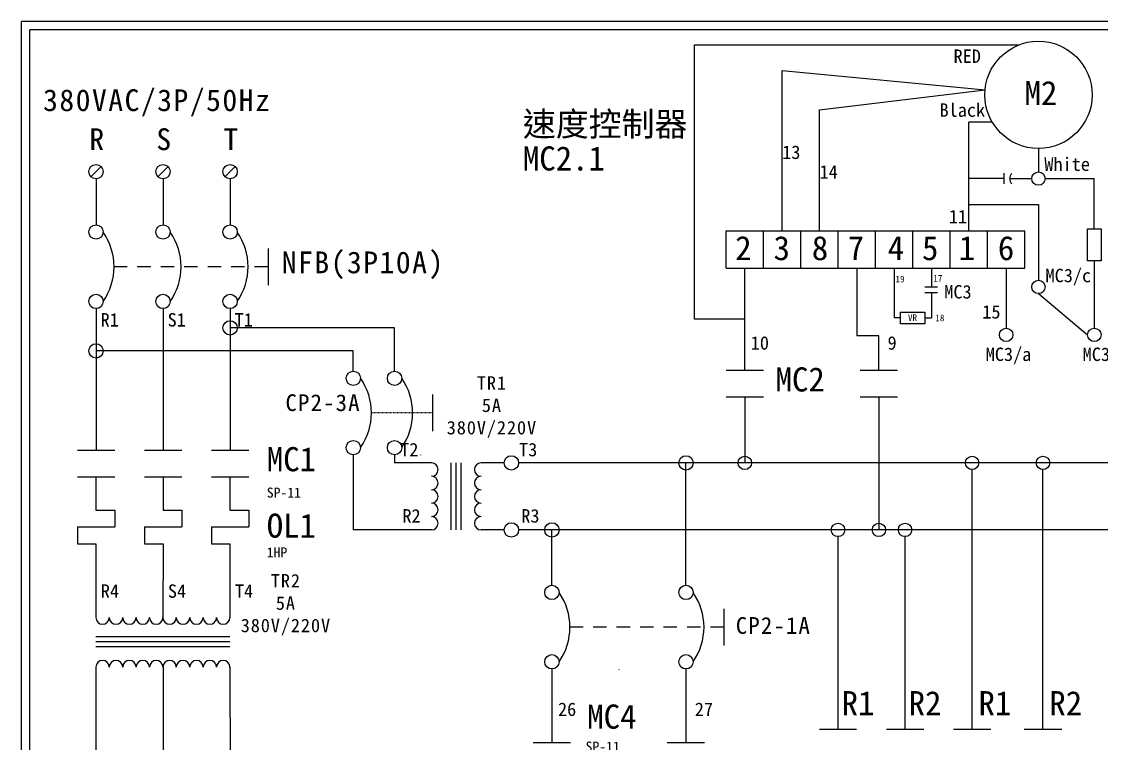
# Model space of a CAD drawing. Extents: x 10 to 297, y 3 to 207.
# Drawn here: x 10 to 171.1, y 99.3 to 207 of the extents above; entities that cross this region are included whole.
import ezdxf

# ---------------------------------------------------------------- set-up
doc = ezdxf.new("R2010")
doc.units = 0
doc.linetypes.add('DASHED', pattern=[0.2, 0.1, -0.1])
doc.linetypes.add('HIDDEN9', pattern=[3.5, 2, -1.5])
doc.layers.get('0').update_dxf_attribs({"linetype": 'CONTINUOUS'})
doc.layers.add('圖框層', color=7, linetype='CONTINUOUS')
doc.layers.add('標尺寸層', color=3, linetype='CONTINUOUS')
doc.styles.add('STSL', font='kaiu.ttf')
doc.styles.add('標楷體', font='kaiu.ttf')

msp = doc.modelspace()

# ---------------------------------------------------------------- linework, layer by layer
for p, q in [((21.85, 185.35), (20.34, 183.83)), ((31.85, 185.35), (30.34, 183.83)), ((41.85, 185.35), (40.34, 183.83)), ((21.1, 164.1), (21.11, 143.06)), ((41.1, 164.1), (41.11, 143.06)), ((176.45, 141.15), (84.13, 141.15)), ((151.78, 101.42), (151.78, 140.15)), ((162.35, 101.42), (162.35, 140.15)), ((41.08, 139.09), (41.08, 134.1)), ((199.29, 131.15), (84.13, 131.15)), ((131.78, 101.42), (131.78, 130.15)), ((141.78, 101.42), (141.78, 130.15))]:
    msp.add_line(p, q)
at = {"color": 7, "linetype": 'HIDDEN9'}
for p, q in [((46.76, 170.41), (23.79, 170.41)), ((114.76, 116.65), (91.79, 116.65))]:
    msp.add_line(p, q, dxfattribs=at)
for centre, radius in [((161.68, 196.04), 8), ((21.1, 184.59), 1.07), ((31.1, 184.59), 1.07), ((41.1, 184.59), 1.07), ((21.1, 175.59), 1.07), ((31.1, 175.59), 1.07), ((41.1, 175.59), 1.07), ((21.1, 165.23), 1.07), ((31.1, 165.23), 1.07), ((41.1, 165.23), 1.07), ((41.1, 161.29), 1.07), ((21.1, 157.85), 1.07), ((59.48, 153.77), 1.07), ((65.63, 153.77), 1.07), ((59.48, 143.42), 1.07), ((65.63, 143.42), 1.07), ((83.06, 141.15), 1.07), ((109.1, 141.15), 1.07), ((117.88, 141.15), 1), ((151.78, 141.15), 1), ((162.35, 141.15), 1), ((83.06, 131.15), 1.07), ((89.1, 131.15), 1.07), ((131.78, 131.15), 1), ((137.88, 131.15), 1), ((141.78, 131.15), 1), ((89.1, 121.83), 1.07), ((109.1, 121.83), 1.07), ((89.1, 111.48), 1.07), ((109.1, 111.48), 1.07)]:
    msp.add_circle(centre, radius)
at = {"color": 7}
for centre in [(14.74, 170.41), (24.74, 170.41), (34.74, 170.41), (53.13, 148.6), (59.28, 148.6), (82.74, 116.65), (102.74, 116.65)]:
    msp.add_arc(centre, 9.05, 325.1286, 34.8714, dxfattribs=at)
at = {"layer": '圖框層', "color": 7}
for p, q in [((297, 206.97), (10, 206.97)), ((10, 3), (10, 206.97)), ((295.75, 205.72), (11.25, 205.72)), ((11.25, 4.25), (11.25, 205.72))]:
    msp.add_line(p, q, dxfattribs=at)
at = {"layer": '標尺寸層', "color": 7}
for p, q in [((110.36, 162.58), (110.36, 203.48)), ((110.36, 203.48), (158.74, 203.48)), ((123.45, 175.75), (123.45, 199.69)), ((123.45, 199.69), (153.72, 196.8)), ((129.02, 193.82), (153.72, 196.8)), ((129.02, 175.75), (129.02, 193.82)), ((154.78, 191.96), (151.29, 191.96)), ((151.29, 175.75), (151.29, 191.96)), ((161.68, 188.04), (161.68, 184.55)), ((156.5, 184.34), (156.5, 182.77)), ((21.1, 183.52), (21.1, 176.66)), ((31.1, 183.52), (31.1, 176.66)), ((41.1, 183.52), (41.1, 176.66)), ((156.5, 183.55), (151.29, 183.55)), ((157.4, 183.55), (160.68, 183.55)), ((162.68, 183.55), (170.01, 183.55)), ((170.01, 176.08), (170.01, 183.55)), ((151.32, 179.67), (161.68, 179.67)), ((161.68, 179.67), (161.68, 168.39)), ((115.1, 170.18), (115.1, 175.75)), ((115.1, 175.75), (120.67, 175.75)), ((120.67, 170.18), (120.67, 175.75)), ((120.67, 170.18), (120.67, 175.75)), ((120.67, 175.75), (126.24, 175.75)), ((126.24, 170.18), (126.24, 175.75)), ((126.24, 170.18), (126.24, 175.75)), ((126.24, 175.75), (131.8, 175.75)), ((131.8, 170.18), (131.8, 175.75)), ((131.8, 170.18), (131.8, 175.75)), ((131.8, 175.75), (137.37, 175.75)), ((137.37, 170.18), (137.37, 175.75)), ((137.37, 170.18), (137.37, 175.75)), ((137.37, 175.75), (142.94, 175.75)), ((142.94, 170.18), (142.94, 175.75)), ((142.94, 170.18), (142.94, 175.75)), ((142.94, 175.75), (148.51, 175.75)), ((148.51, 170.18), (148.51, 175.75)), ((148.51, 170.18), (148.51, 175.75)), ((148.51, 175.75), (154.08, 175.75)), ((154.08, 170.18), (154.08, 175.75)), ((154.08, 170.18), (154.08, 175.75)), ((154.08, 175.75), (159.64, 175.75)), ((159.64, 170.18), (159.64, 175.75)), ((46.76, 173.14), (46.76, 167.68)), ((170.01, 171.31), (170.01, 161.24)), ((115.1, 170.18), (120.67, 170.18)), ((117.88, 154.97), (117.88, 170.18)), ((120.67, 170.18), (126.24, 170.18)), ((126.24, 170.18), (131.8, 170.18)), ((131.8, 170.18), (137.37, 170.18)), ((134.59, 170.18), (134.59, 160.1)), ((137.37, 170.18), (142.94, 170.18)), ((140.16, 170.18), (140.16, 162.78)), ((142.94, 170.18), (148.51, 170.18)), ((145.72, 170.18), (145.72, 167.39)), ((148.51, 170.18), (154.08, 170.18)), ((154.08, 170.18), (159.64, 170.18)), ((156.86, 170.18), (156.86, 161.24)), ((144.74, 167.39), (146.63, 167.39)), ((144.74, 166.56), (146.63, 166.56)), ((145.72, 166.56), (145.72, 162.78)), ((161.68, 166.39), (169.01, 160.24)), ((21.1, 164.16), (21.1, 164.1)), ((31.1, 164.16), (31.1, 164.1)), ((31.1, 164.1), (31.11, 143.07)), ((41.1, 164.16), (41.1, 164.1)), ((141.12, 162.78), (140.16, 162.78)), ((144.74, 162.78), (145.72, 162.78)), ((65.63, 161.3), (41.1, 161.29)), ((65.63, 154.84), (65.63, 161.3)), ((117.88, 162.58), (110.36, 162.58)), ((137.88, 160.1), (134.59, 160.1)), ((137.88, 154.97), (137.88, 160.1)), ((59.48, 157.88), (21.1, 157.85)), ((59.48, 154.84), (59.48, 157.88)), ((115.1, 154.97), (120.67, 154.97)), ((135.1, 154.97), (140.67, 154.97)), ((71.3, 151.33), (71.3, 145.86)), ((115.1, 151), (120.67, 151)), ((117.88, 151), (117.88, 141.15)), ((135.1, 151), (140.67, 151)), ((137.88, 151), (137.88, 131.15)), ((18.35, 143.06), (23.92, 143.06)), ((28.33, 143.07), (33.89, 143.07)), ((38.35, 143.06), (43.92, 143.06)), ((59.48, 142.35), (59.48, 142.28)), ((59.48, 142.28), (59.48, 131.15)), ((65.63, 142.35), (65.63, 142.28)), ((65.63, 142.32), (65.63, 141.15)), ((69.48, 142.35), (69.48, 142.28)), ((71.14, 141.15), (65.63, 141.15)), ((74.04, 141.15), (74.04, 131.15)), ((74.76, 141.15), (74.76, 131.15)), ((75.53, 141.15), (75.53, 131.15)), ((81.99, 141.15), (78.55, 141.15)), ((109.1, 122.9), (109.1, 141.15)), ((18.35, 139.09), (23.92, 139.09)), ((21.08, 139.09), (21.08, 134.09)), ((28.33, 139.09), (33.89, 139.09)), ((31.11, 139.09), (31.11, 134.09)), ((38.35, 139.09), (43.92, 139.09)), ((21.08, 134.09), (23.92, 134.09)), ((23.92, 134.09), (23.92, 131.59)), ((31.11, 134.09), (33.89, 134.09)), ((33.89, 134.09), (33.89, 131.59)), ((41.08, 134.1), (43.92, 134.1)), ((43.92, 134.1), (43.92, 131.6)), ((18.35, 131.59), (23.92, 131.59)), ((18.35, 131.59), (18.35, 129.09)), ((28.33, 131.59), (33.89, 131.59)), ((28.33, 131.59), (28.33, 129.09)), ((38.35, 131.6), (43.92, 131.6)), ((38.35, 131.6), (38.35, 129.1)), ((71.14, 131.15), (59.48, 131.15)), ((81.99, 131.15), (78.55, 131.15)), ((89.1, 122.9), (89.1, 131.15)), ((18.35, 129.09), (21.08, 129.09)), ((21.08, 129.09), (21.08, 118.09)), ((28.33, 129.09), (31.12, 129.09)), ((31.12, 129.09), (31.08, 118.09)), ((38.35, 129.1), (41.08, 129.1)), ((41.08, 129.1), (41.08, 118.09)), ((114.76, 119.38), (114.76, 113.92)), ((31.08, 115.2), (21.08, 115.2)), ((31.08, 114.47), (21.08, 114.47)), ((41.08, 115.2), (31.08, 115.2)), ((41.08, 114.47), (31.08, 114.47)), ((31.08, 113.7), (21.08, 113.7)), ((41.08, 113.7), (31.08, 113.7)), ((21.08, 110.7), (21.09, 95.42)), ((31.12, 110.7), (31.12, 95.43)), ((41.08, 110.71), (41.09, 95.43)), ((89.1, 110.4), (89.1, 110.34)), ((89.1, 110.34), (89.1, 99.47)), ((99.1, 110.4), (99.1, 110.34)), ((109.1, 110.4), (109.1, 110.34)), ((109.1, 110.34), (109.1, 99.47)), ((129, 101.42), (134.56, 101.42)), ((139, 101.42), (144.56, 101.42)), ((149, 101.42), (154.56, 101.42)), ((159.57, 101.42), (165.14, 101.42)), ((86.31, 99.47), (91.88, 99.47)), ((106.31, 99.47), (111.88, 99.47))]:
    msp.add_line(p, q, dxfattribs=at)
at = {"layer": '標尺寸層', "color": 7, "linetype": 'DASHED'}
msp.add_line((71.3, 148.6), (62.18, 148.6), dxfattribs=at)
at = {"layer": '標尺寸層', "color": 7}
for points in [[(168.99, 176.08), (171.04, 176.08), (171.04, 171.31), (168.99, 171.31)], [(141.12, 163.64), (144.74, 163.64), (144.74, 161.91), (141.12, 161.91)]]:
    msp.add_lwpolyline(points, close=True, dxfattribs=at)
for centre in [(161.68, 183.55), (161.68, 167.39), (156.86, 160.24), (170.01, 160.24)]:
    msp.add_circle(centre, 1, dxfattribs=at)
for centre, radius, start, end in [((158.59, 183.55), 1.19, 138.7324, 221.2676), ((71.14, 140.15), 1, 270, 90), ((78.55, 140.15), 1, 90, 270), ((71.14, 138.15), 1, 270, 90), ((78.55, 138.15), 1, 90, 270), ((71.14, 136.15), 1, 270, 90), ((78.55, 136.15), 1, 90, 270), ((71.14, 134.15), 1, 270, 90), ((78.55, 134.15), 1, 90, 270), ((71.14, 132.15), 1, 270, 90), ((78.55, 132.15), 1, 90, 270), ((22.08, 118.09), 1, 180, 0), ((24.08, 118.09), 1, 180, 0), ((26.08, 118.09), 1, 180, 0), ((28.08, 118.09), 1, 180, 0), ((30.08, 118.09), 1, 180, 0), ((32.08, 118.09), 1, 180, 0), ((34.08, 118.09), 1, 180, 0), ((36.08, 118.09), 1, 180, 0), ((38.08, 118.09), 1, 180, 0), ((40.08, 118.09), 1, 180, 0), ((22.08, 110.69), 1, 0, 180), ((24.08, 110.69), 1, 0, 180), ((26.08, 110.69), 1, 0, 180), ((28.08, 110.69), 1, 0, 180), ((30.08, 110.69), 1, 0, 180), ((32.08, 110.69), 1, 0, 180), ((34.08, 110.69), 1, 0, 180), ((36.08, 110.69), 1, 0, 180), ((38.08, 110.69), 1, 0, 180), ((40.08, 110.69), 1, 0, 180)]:
    msp.add_arc(centre, radius, start, end, dxfattribs=at)

# ---------------------------------------------------------------- texts
at = {"color": 0, "style": '標楷體'}
for s, insert, char_height, width, attachment_point in [('\\pt6.5;{\\T1.1;380VAC/3P/50Hz}', (13.2, 196.87), 3.25, 35.213, 1), ('\\pt6.5;{\\T1.1;R}', (20.1, 191.05), 3.25, 2, 1), ('\\pt6.5;{\\T1.1;S}', (30.1, 191.05), 3.25, 2, 1), ('\\pt6.5;{\\T1.1;T}', (40.1, 191.05), 3.25, 2, 1), ('\\pt6.5;{\\T1.1;NFB(3P10A)}', (60.96, 172.68), 3.25, 24.6072, 2), ('\\pt6.5;{\\T1.1;TR1\\P5A\\P380V/220V}', (80.15, 154.07), 2, 17.6312, 2), ('\\pt5;{\\T1.1;CP2-3A}', (54.97, 151.38), 2.5, 12.3036, 2), ('\\pt6.5;{\\T1.1;TR2\\P5A\\P380V/220V}', (49.42, 124.57), 2, 17.6312, 2), ('\\pt5;{\\T1.1;CP2-1A}', (122.14, 118.15), 2.5, 12.3036, 2)]:
    msp.add_mtext(s, dxfattribs=dict(at, insert=insert, char_height=char_height, width=width, attachment_point=attachment_point))
at = {"layer": '圖框層', "color": 4, "style": 'STSL'}
for s, height, p in [('RED', 2, (149.01, 200.81)), ('M2', 3.6, (159.6, 194.52)), ('速度控制器', 3.6, (84.77, 189.89)), ('Black', 2, (146.92, 192.77)), ('13', 2, (123.45, 186.48)), ('MC2.1', 3.6, (84.77, 184.76)), ('14', 2, (129.02, 183.55)), ('White', 2, (162.55, 184.7)), ('11', 2, (148.31, 176.89)), ('2', 3.6, (116.44, 171.39)), ('3', 3.6, (122.16, 171.39)), ('8', 3.6, (127.87, 171.39)), ('7', 3.6, (133.23, 171.39)), ('4', 3.6, (139.19, 171.39)), ('5', 3.6, (144.31, 171.39)), ('1', 3.6, (149.78, 171.39)), ('6', 3.6, (155.62, 171.39)), ('17', 1, (145.99, 168.18)), ('MC3/c', 2, (162.73, 168.1)), ('19', 1, (140.35, 168.07)), ('MC3', 2, (147.63, 165.67)), ('15', 2, (153.3, 162.68)), ('R1', 2, (21.78, 161.49)), ('S1', 2, (31.78, 161.49)), ('T1', 2, (41.78, 161.49)), ('VR', 1, (142.21, 162.3)), ('18', 1, (146.29, 162.27)), ('10', 2, (118.76, 158.04)), ('9', 2, (139.17, 158.04)), ('MC3/a', 2, (153.81, 156.35)), ('MC3/b', 2, (168.27, 156.35)), ('MC2', 3.6, (122.46, 151.8)), ('MC1', 3.6, (46.57, 139.9)), ('T2', 2, (66.47, 142.13)), ('T3', 2, (84.2, 142.13)), ('SP-11', 1.5, (46.57, 135.97)), ('R2', 2, (66.8, 132.25)), ('R3', 2, (84.53, 132.25)), ('OL1', 3.6, (46.57, 129.99)), ('1HP', 1.5, (46.57, 127.05)), ('R4', 2, (21.82, 121.03)), ('S4', 2, (31.82, 121.03)), ('T4', 2, (41.82, 121.03)), ('R1', 3.6, (132.31, 103.51)), ('R2', 3.6, (142.31, 103.51)), ('R1', 3.6, (152.73, 103.51)), ('R2', 3.6, (163.3, 103.51)), ('26', 2, (90.01, 103.4)), ('MC4', 3.6, (94.37, 101.51)), ('27', 2, (110.42, 103.4)), ('SP-11', 1.5, (94.13, 98.08))]:
    msp.add_text(s, height=height, dxfattribs=at).set_placement(p)

doc.saveas('drawing.dxf')
